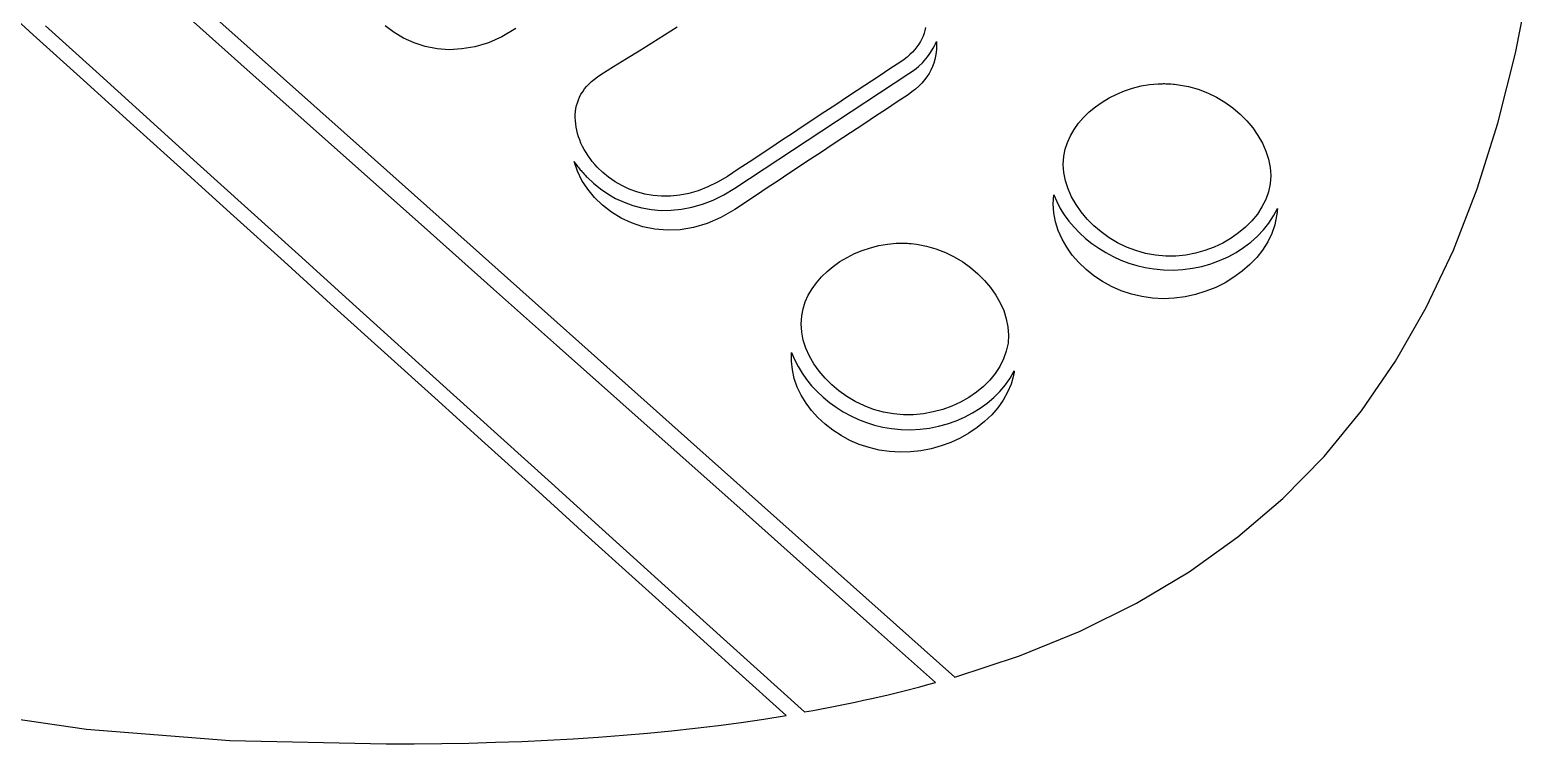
# Model space of a CAD drawing. Extents: x 0.089 to 0.978, y 0.089 to 0.978.
# Drawn here: x 0.398 to 0.966, y 0.089 to 0.359 of the extents above; entities that cross this region are included whole.
import ezdxf

# ---------------------------------------------------------------- set-up
doc = ezdxf.new("R2010")
doc.units = 0
doc.layers.get('0').update_dxf_attribs({"linetype": 'CONTINUOUS'})

msp = doc.modelspace()

# ---------------------------------------------------------------- linework, layer by layer
at = {"color": 0}
for p, q in [((0.431207, 0.39719), (0.528862, 0.310167)), ((0.960992, 0.350478), (0.966471, 0.378581)), ((0.399576, 0.357476), (0.380533, 0.374675)), ((0.478244, 0.346354), (0.454318, 0.367622)), ((0.404243, 0.36084), (0.423394, 0.343479)), ((0.536242, 0.35829), (0.532878, 0.360786)), ((0.539876, 0.356119), (0.536242, 0.35829)), ((0.582303, 0.359754), (0.577094, 0.356717)), ((0.638672, 0.357476), (0.6435, 0.36046)), ((0.736979, 0.358018), (0.7366, 0.356933)), ((0.737304, 0.359104), (0.736979, 0.358018)), ((0.737522, 0.360189), (0.737304, 0.359104)), ((0.418565, 0.340278), (0.399576, 0.357476)), ((0.543836, 0.354329), (0.539876, 0.356119)), ((0.548068, 0.352974), (0.543836, 0.354329)), ((0.552517, 0.35216), (0.548068, 0.352974)), ((0.566894, 0.352919), (0.561957, 0.352051)), ((0.571994, 0.354438), (0.566894, 0.352919)), ((0.577094, 0.356717), (0.571994, 0.354438)), ((0.629015, 0.3514), (0.638672, 0.357476)), ((0.734267, 0.35281), (0.733507, 0.351833)), ((0.734972, 0.353842), (0.734267, 0.35281)), ((0.735622, 0.354872), (0.734972, 0.353842)), ((0.736165, 0.355903), (0.735622, 0.354872)), ((0.7366, 0.356933), (0.736165, 0.355903)), ((0.739475, 0.350694), (0.740451, 0.352322)), ((0.740451, 0.352322), (0.740886, 0.35319)), ((0.740886, 0.35319), (0.741319, 0.354004)), ((0.741319, 0.354004), (0.741644, 0.354872)), ((0.741644, 0.354872), (0.741699, 0.353461)), ((0.741699, 0.353461), (0.741644, 0.352106)), ((0.557129, 0.351779), (0.552517, 0.35216)), ((0.561957, 0.352051), (0.557129, 0.351779)), ((0.619412, 0.345378), (0.62424, 0.348415)), ((0.62424, 0.348415), (0.629015, 0.3514)), ((0.728136, 0.347222), (0.724012, 0.34451)), ((0.729383, 0.34809), (0.728136, 0.347222)), ((0.730578, 0.349013), (0.729383, 0.34809)), ((0.731608, 0.349935), (0.730578, 0.349013)), ((0.732585, 0.350857), (0.731608, 0.349935)), ((0.733507, 0.351833), (0.732585, 0.350857)), ((0.734808, 0.345432), (0.736328, 0.346843)), ((0.736328, 0.346843), (0.737033, 0.347601)), ((0.737033, 0.347601), (0.738336, 0.349121)), ((0.738336, 0.349121), (0.738932, 0.349935)), ((0.738932, 0.349935), (0.739475, 0.350694)), ((0.740614, 0.346679), (0.740126, 0.345378)), ((0.741049, 0.348036), (0.740614, 0.346679)), ((0.741319, 0.349392), (0.741049, 0.348036)), ((0.741536, 0.350749), (0.741319, 0.349392)), ((0.741644, 0.352106), (0.741536, 0.350749)), ((0.954318, 0.324001), (0.960992, 0.350478)), ((0.423394, 0.343479), (0.461697, 0.308865)), ((0.502169, 0.325032), (0.478244, 0.346354)), ((0.612142, 0.340657), (0.613281, 0.341525)), ((0.613281, 0.341525), (0.614583, 0.342393)), ((0.614583, 0.342393), (0.619412, 0.345378)), ((0.665256, 0.299317), (0.731228, 0.342719)), ((0.719943, 0.341797), (0.711697, 0.336372)), ((0.724012, 0.34451), (0.719943, 0.341797)), ((0.731228, 0.342719), (0.732206, 0.343371)), ((0.732206, 0.343371), (0.733128, 0.344021)), ((0.733128, 0.344021), (0.733996, 0.344726)), ((0.733996, 0.344726), (0.734808, 0.345432)), ((0.738064, 0.341525), (0.737142, 0.340332)), ((0.738878, 0.342774), (0.738064, 0.341525)), ((0.739529, 0.344075), (0.738878, 0.342774)), ((0.740126, 0.345378), (0.739529, 0.344075)), ((0.437608, 0.323079), (0.418565, 0.340278)), ((0.607042, 0.334907), (0.607693, 0.335883)), ((0.607693, 0.335883), (0.608399, 0.336914)), ((0.608399, 0.336914), (0.609158, 0.33789)), ((0.609158, 0.33789), (0.610081, 0.338813)), ((0.610081, 0.338813), (0.611057, 0.339735)), ((0.611057, 0.339735), (0.612142, 0.340657)), ((0.711697, 0.336372), (0.707628, 0.333658)), ((0.732368, 0.335775), (0.730903, 0.334744)), ((0.733778, 0.33686), (0.732368, 0.335775)), ((0.735026, 0.337999), (0.733778, 0.33686)), ((0.736111, 0.339139), (0.735026, 0.337999)), ((0.737142, 0.340332), (0.736111, 0.339139)), ((0.80995, 0.334961), (0.812879, 0.336208)), ((0.812879, 0.336208), (0.815972, 0.337239)), ((0.815972, 0.337239), (0.819174, 0.338053)), ((0.819174, 0.338053), (0.822374, 0.338596)), ((0.822374, 0.338596), (0.825683, 0.338921)), ((0.825683, 0.338921), (0.827094, 0.338921)), ((0.827094, 0.338921), (0.827582, 0.338975)), ((0.827582, 0.338975), (0.828071, 0.338975)), ((0.828071, 0.338975), (0.828558, 0.338921)), ((0.828558, 0.338921), (0.829482, 0.338921)), ((0.829482, 0.338921), (0.829969, 0.338867)), ((0.829969, 0.338867), (0.830458, 0.338867)), ((0.830458, 0.338867), (0.831435, 0.338758)), ((0.831435, 0.338758), (0.831868, 0.338704)), ((0.831868, 0.338704), (0.833333, 0.338542)), ((0.833333, 0.338542), (0.837131, 0.337836)), ((0.837131, 0.337836), (0.840821, 0.336806)), ((0.840821, 0.336806), (0.844347, 0.335449)), ((0.844347, 0.335449), (0.847711, 0.333822)), ((0.605143, 0.329482), (0.60536, 0.330621)), ((0.60536, 0.330621), (0.605686, 0.331706)), ((0.605686, 0.331706), (0.606065, 0.33279)), ((0.606065, 0.33279), (0.6065, 0.333822)), ((0.6065, 0.333822), (0.607042, 0.334907)), ((0.703504, 0.330946), (0.699436, 0.328233)), ((0.707628, 0.333658), (0.703504, 0.330946)), ((0.726779, 0.332031), (0.722711, 0.329318)), ((0.730903, 0.334744), (0.726779, 0.332031)), ((0.799533, 0.328233), (0.801867, 0.330186)), ((0.801867, 0.330186), (0.804417, 0.331922)), ((0.804417, 0.331922), (0.807075, 0.33355)), ((0.807075, 0.33355), (0.80995, 0.334961)), ((0.847711, 0.333822), (0.850911, 0.331922)), ((0.850911, 0.331922), (0.853896, 0.329753)), ((0.853896, 0.329753), (0.856662, 0.327419)), ((0.550022, 0.282497), (0.502169, 0.325032)), ((0.604872, 0.327203), (0.604981, 0.328342)), ((0.604872, 0.326064), (0.604872, 0.327203)), ((0.604926, 0.324869), (0.604872, 0.326064)), ((0.605035, 0.323676), (0.604926, 0.324869)), ((0.604981, 0.328342), (0.605143, 0.329482)), ((0.699436, 0.328233), (0.691189, 0.322808)), ((0.714518, 0.323893), (0.706272, 0.318468)), ((0.718588, 0.326606), (0.714518, 0.323893)), ((0.722711, 0.329318), (0.718588, 0.326606)), ((0.793836, 0.321614), (0.795518, 0.323947)), ((0.795518, 0.323947), (0.797418, 0.326172)), ((0.797418, 0.326172), (0.799533, 0.328233)), ((0.856662, 0.327419), (0.859213, 0.324869)), ((0.859213, 0.324869), (0.86149, 0.322157)), ((0.946506, 0.299154), (0.954318, 0.324001)), ((0.456597, 0.305935), (0.437608, 0.323079)), ((0.605197, 0.322483), (0.605035, 0.323676)), ((0.605414, 0.321289), (0.605197, 0.322483)), ((0.60574, 0.320042), (0.605414, 0.321289)), ((0.606119, 0.318847), (0.60574, 0.320042)), ((0.606554, 0.3176), (0.606119, 0.318847)), ((0.687121, 0.320096), (0.682997, 0.317383)), ((0.691189, 0.322808), (0.687121, 0.320096)), ((0.706272, 0.318468), (0.702203, 0.315756)), ((0.791287, 0.316678), (0.792426, 0.319228)), ((0.792426, 0.319228), (0.793836, 0.321614)), ((0.86149, 0.322157), (0.863444, 0.319336)), ((0.863444, 0.319336), (0.865126, 0.316406)), ((0.607042, 0.316406), (0.606554, 0.3176)), ((0.607639, 0.315158), (0.607042, 0.316406)), ((0.608236, 0.313965), (0.607639, 0.315158)), ((0.608942, 0.312825), (0.608236, 0.313965)), ((0.6097, 0.311632), (0.608942, 0.312825)), ((0.678928, 0.314669), (0.670682, 0.309244)), ((0.682997, 0.317383), (0.678928, 0.314669)), ((0.698079, 0.313043), (0.694011, 0.310331)), ((0.702203, 0.315756), (0.698079, 0.313043)), ((0.789931, 0.311469), (0.790474, 0.314128)), ((0.790474, 0.314128), (0.791287, 0.316678)), ((0.865126, 0.316406), (0.866428, 0.313368)), ((0.866428, 0.313368), (0.867404, 0.310331)), ((0.461697, 0.308865), (0.480903, 0.291558)), ((0.528862, 0.310167), (0.553276, 0.288357)), ((0.60574, 0.305826), (0.604492, 0.309407)), ((0.604492, 0.309407), (0.604764, 0.308974)), ((0.604764, 0.308974), (0.605578, 0.307835)), ((0.605578, 0.307835), (0.605903, 0.307454)), ((0.605903, 0.307454), (0.606174, 0.307075)), ((0.606174, 0.307075), (0.6065, 0.306694)), ((0.61046, 0.310547), (0.6097, 0.311632)), ((0.611328, 0.309407), (0.61046, 0.310547)), ((0.61225, 0.308322), (0.611328, 0.309407)), ((0.613172, 0.307292), (0.61225, 0.308322)), ((0.615289, 0.305339), (0.613172, 0.307292)), ((0.670682, 0.309244), (0.666613, 0.306532)), ((0.694011, 0.310331), (0.685764, 0.304904)), ((0.789714, 0.308376), (0.789931, 0.311469)), ((0.789931, 0.305285), (0.789714, 0.308376)), ((0.867404, 0.310331), (0.868056, 0.307237)), ((0.868056, 0.307237), (0.868272, 0.304144)), ((0.475586, 0.288738), (0.456597, 0.305935)), ((0.607422, 0.3023), (0.60574, 0.305826)), ((0.6065, 0.306694), (0.606771, 0.306315)), ((0.606771, 0.306315), (0.607096, 0.305989)), ((0.607096, 0.305989), (0.607422, 0.30561)), ((0.607422, 0.30561), (0.607693, 0.305285)), ((0.609592, 0.29899), (0.607422, 0.3023)), ((0.607693, 0.305285), (0.608344, 0.304525)), ((0.608344, 0.304525), (0.608724, 0.304199)), ((0.608724, 0.304199), (0.60905, 0.303819)), ((0.60905, 0.303819), (0.609375, 0.303494)), ((0.609375, 0.303494), (0.611763, 0.301215)), ((0.611763, 0.301215), (0.614367, 0.2991)), ((0.617512, 0.303494), (0.615289, 0.305339)), ((0.619954, 0.301812), (0.617512, 0.303494)), ((0.622558, 0.300347), (0.619954, 0.301812)), ((0.6588, 0.301594), (0.655111, 0.299804)), ((0.662489, 0.303819), (0.6588, 0.301594)), ((0.666613, 0.306532), (0.662489, 0.303819)), ((0.681694, 0.302192), (0.677572, 0.299479)), ((0.685764, 0.304904), (0.681694, 0.302192)), ((0.790582, 0.302192), (0.789931, 0.305285)), ((0.791558, 0.299154), (0.790582, 0.302192)), ((0.868272, 0.304144), (0.868056, 0.301053)), ((0.612196, 0.295844), (0.609592, 0.29899)), ((0.615181, 0.292914), (0.612196, 0.295844)), ((0.614367, 0.2991), (0.617188, 0.2972)), ((0.617188, 0.2972), (0.620171, 0.295464)), ((0.620171, 0.295464), (0.623372, 0.294)), ((0.625325, 0.299044), (0.622558, 0.300347)), ((0.628201, 0.29796), (0.625325, 0.299044)), ((0.631239, 0.297146), (0.628201, 0.29796)), ((0.634386, 0.296604), (0.631239, 0.297146)), ((0.637586, 0.296278), (0.634386, 0.296604)), ((0.64095, 0.296332), (0.637586, 0.296278)), ((0.644422, 0.296658), (0.64095, 0.296332)), ((0.647894, 0.297308), (0.644422, 0.296658)), ((0.651475, 0.298394), (0.647894, 0.297308)), ((0.655111, 0.299804), (0.651475, 0.298394)), ((0.657118, 0.294868), (0.661187, 0.296875)), ((0.661187, 0.296875), (0.665256, 0.299317)), ((0.673503, 0.296767), (0.665256, 0.291342)), ((0.677572, 0.299479), (0.673503, 0.296767)), ((0.785861, 0.293457), (0.786133, 0.296875)), ((0.786133, 0.296875), (0.787218, 0.294271)), ((0.79286, 0.296115), (0.791558, 0.299154)), ((0.794542, 0.293186), (0.79286, 0.296115)), ((0.867404, 0.298014), (0.866374, 0.295085)), ((0.868056, 0.301053), (0.867404, 0.298014)), ((0.937446, 0.275879), (0.946506, 0.299154)), ((0.480903, 0.291558), (0.500054, 0.274251)), ((0.618544, 0.29031), (0.615181, 0.292914)), ((0.622233, 0.288032), (0.618544, 0.29031)), ((0.623372, 0.294), (0.626682, 0.292806)), ((0.626682, 0.292806), (0.6301, 0.291883)), ((0.6301, 0.291883), (0.633735, 0.291288)), ((0.633735, 0.291288), (0.637424, 0.290961)), ((0.637424, 0.290961), (0.641222, 0.291015)), ((0.641222, 0.291015), (0.645074, 0.291396)), ((0.645074, 0.291396), (0.649035, 0.292156)), ((0.649035, 0.292156), (0.653049, 0.293294)), ((0.653049, 0.293294), (0.657118, 0.294868)), ((0.665256, 0.291342), (0.659993, 0.288249)), ((0.786079, 0.289985), (0.785861, 0.293457)), ((0.786729, 0.286621), (0.786079, 0.289985)), ((0.787218, 0.294271), (0.788574, 0.291721)), ((0.788574, 0.291721), (0.790093, 0.289225)), ((0.796496, 0.290364), (0.794542, 0.293186)), ((0.798774, 0.287651), (0.796496, 0.290364)), ((0.864963, 0.292264), (0.863226, 0.289551)), ((0.866374, 0.295085), (0.864963, 0.292264)), ((0.869303, 0.288846), (0.870822, 0.291667)), ((0.87066, 0.289931), (0.870606, 0.289768)), ((0.870606, 0.289768), (0.870606, 0.289606)), ((0.870714, 0.29031), (0.87066, 0.290093)), ((0.87066, 0.290093), (0.87066, 0.289931)), ((0.870768, 0.290799), (0.870714, 0.290636)), ((0.870714, 0.290636), (0.870714, 0.29031)), ((0.870822, 0.291342), (0.870768, 0.291178)), ((0.870768, 0.291178), (0.870768, 0.290799)), ((0.870822, 0.291667), (0.870822, 0.291342)), ((0.494629, 0.271539), (0.475586, 0.288738)), ((0.553276, 0.288357), (0.650933, 0.201335)), ((0.626193, 0.286187), (0.622233, 0.288032)), ((0.630479, 0.284722), (0.626193, 0.286187)), ((0.634983, 0.2838), (0.630479, 0.284722)), ((0.649631, 0.284451), (0.644586, 0.283583)), ((0.654785, 0.285969), (0.649631, 0.284451)), ((0.659993, 0.288249), (0.654785, 0.285969)), ((0.787815, 0.283311), (0.786729, 0.286621)), ((0.790093, 0.289225), (0.791829, 0.286838)), ((0.791829, 0.286838), (0.793782, 0.28456)), ((0.793782, 0.28456), (0.795899, 0.282389)), ((0.801324, 0.285101), (0.798774, 0.287651)), ((0.80409, 0.282769), (0.801324, 0.285101)), ((0.858778, 0.284614), (0.856119, 0.282389)), ((0.861165, 0.287001), (0.858778, 0.284614)), ((0.863226, 0.289551), (0.861165, 0.287001)), ((0.865506, 0.283583), (0.867567, 0.286133)), ((0.867567, 0.286133), (0.869303, 0.288846)), ((0.869792, 0.285482), (0.868653, 0.282172)), ((0.870497, 0.2889), (0.869792, 0.285482)), ((0.870551, 0.289225), (0.870497, 0.289063)), ((0.870497, 0.289063), (0.870497, 0.2889)), ((0.870606, 0.289606), (0.870551, 0.289442)), ((0.870551, 0.289442), (0.870551, 0.289225)), ((0.573893, 0.261176), (0.550022, 0.282497)), ((0.639703, 0.283419), (0.634983, 0.2838)), ((0.644586, 0.283583), (0.639703, 0.283419)), ((0.72309, 0.278157), (0.7264, 0.278483)), ((0.7264, 0.278483), (0.726887, 0.278483)), ((0.726887, 0.278483), (0.727322, 0.278538)), ((0.727322, 0.278538), (0.72971, 0.278538)), ((0.72971, 0.278538), (0.730197, 0.278483)), ((0.730197, 0.278483), (0.730686, 0.278483)), ((0.730686, 0.278483), (0.731174, 0.278429)), ((0.731174, 0.278429), (0.731608, 0.278375)), ((0.789225, 0.280057), (0.787815, 0.283311)), ((0.791015, 0.276964), (0.789225, 0.280057)), ((0.795899, 0.282389), (0.798122, 0.280328)), ((0.798122, 0.280328), (0.800564, 0.278375)), ((0.807075, 0.280599), (0.80409, 0.282769)), ((0.810275, 0.2787), (0.807075, 0.280599)), ((0.813639, 0.277072), (0.810275, 0.2787)), ((0.850097, 0.278592), (0.846843, 0.277018)), ((0.853244, 0.280382), (0.850097, 0.278592)), ((0.856119, 0.282389), (0.853244, 0.280382)), ((0.858018, 0.27691), (0.860732, 0.278971)), ((0.860732, 0.278971), (0.863226, 0.281196)), ((0.863226, 0.281196), (0.865506, 0.283583)), ((0.867133, 0.279025), (0.865181, 0.275933)), ((0.868653, 0.282172), (0.867133, 0.279025)), ((0.500054, 0.274251), (0.519206, 0.25689)), ((0.705078, 0.271539), (0.70779, 0.273113)), ((0.70779, 0.273113), (0.710613, 0.274576)), ((0.710613, 0.274576), (0.713596, 0.275771)), ((0.713596, 0.275771), (0.716689, 0.276801)), ((0.716689, 0.276801), (0.719835, 0.277615)), ((0.719835, 0.277615), (0.72309, 0.278157)), ((0.731608, 0.278375), (0.732096, 0.278375)), ((0.732096, 0.278375), (0.73405, 0.278157)), ((0.73405, 0.278157), (0.737847, 0.277453)), ((0.737847, 0.277453), (0.741482, 0.276367)), ((0.741482, 0.276367), (0.745063, 0.275011)), ((0.745063, 0.275011), (0.748426, 0.273383)), ((0.748426, 0.273383), (0.751628, 0.271485)), ((0.793132, 0.273981), (0.791015, 0.276964)), ((0.795572, 0.271158), (0.793132, 0.273981)), ((0.800564, 0.278375), (0.803114, 0.276585)), ((0.803114, 0.276585), (0.805772, 0.274957)), ((0.805772, 0.274957), (0.808594, 0.273492)), ((0.808594, 0.273492), (0.811469, 0.272136)), ((0.817165, 0.275717), (0.813639, 0.277072)), ((0.820856, 0.274685), (0.817165, 0.275717)), ((0.824653, 0.273981), (0.820856, 0.274685)), ((0.828504, 0.273654), (0.824653, 0.273981)), ((0.832303, 0.273654), (0.828504, 0.273654)), ((0.8361, 0.274035), (0.832303, 0.273654)), ((0.839789, 0.274739), (0.8361, 0.274035)), ((0.843371, 0.275717), (0.839789, 0.274739)), ((0.846843, 0.277018), (0.843371, 0.275717)), ((0.848904, 0.271972), (0.852106, 0.273383)), ((0.852106, 0.273383), (0.855143, 0.275065)), ((0.855143, 0.275065), (0.858018, 0.27691)), ((0.862956, 0.273058), (0.860351, 0.2704)), ((0.865181, 0.275933), (0.862956, 0.273058)), ((0.927137, 0.254124), (0.937446, 0.275879)), ((0.513618, 0.25434), (0.494629, 0.271539)), ((0.698133, 0.265733), (0.70025, 0.267794)), ((0.70025, 0.267794), (0.702582, 0.269749)), ((0.702582, 0.269749), (0.705078, 0.271539)), ((0.751628, 0.271485), (0.754611, 0.269314)), ((0.754611, 0.269314), (0.757378, 0.266982)), ((0.79834, 0.268554), (0.795572, 0.271158)), ((0.801324, 0.266168), (0.79834, 0.268554)), ((0.811469, 0.272136), (0.814507, 0.270996)), ((0.814507, 0.270996), (0.817546, 0.270074)), ((0.817546, 0.270074), (0.820747, 0.269314)), ((0.820747, 0.269314), (0.823947, 0.268772)), ((0.823947, 0.268772), (0.827692, 0.268392)), ((0.827692, 0.268392), (0.831326, 0.268337)), ((0.831326, 0.268337), (0.835015, 0.268554)), ((0.835015, 0.268554), (0.838596, 0.269043)), ((0.838596, 0.269043), (0.842122, 0.269749)), ((0.842122, 0.269749), (0.84554, 0.270725)), ((0.84554, 0.270725), (0.848904, 0.271972)), ((0.857476, 0.267904), (0.854329, 0.265625)), ((0.860351, 0.2704), (0.857476, 0.267904)), ((0.694553, 0.261231), (0.696181, 0.26351)), ((0.696181, 0.26351), (0.698133, 0.265733)), ((0.757378, 0.266982), (0.759928, 0.264432)), ((0.759928, 0.264432), (0.762153, 0.261774)), ((0.762153, 0.261774), (0.76416, 0.258897)), ((0.804525, 0.263997), (0.801324, 0.266168)), ((0.807997, 0.262099), (0.804525, 0.263997)), ((0.811632, 0.260525), (0.807997, 0.262099)), ((0.847439, 0.261774), (0.843696, 0.260308)), ((0.850965, 0.263564), (0.847439, 0.261774)), ((0.854329, 0.265625), (0.850965, 0.263564)), ((0.519206, 0.25689), (0.557508, 0.222276)), ((0.597819, 0.239908), (0.573893, 0.261176)), ((0.691135, 0.253689), (0.692003, 0.256293)), ((0.692003, 0.256293), (0.693142, 0.258789)), ((0.693142, 0.258789), (0.694553, 0.261231)), ((0.76416, 0.258897), (0.765788, 0.255968)), ((0.765788, 0.255968), (0.767144, 0.252983)), ((0.815483, 0.259224), (0.811632, 0.260525)), ((0.819444, 0.258301), (0.815483, 0.259224)), ((0.823514, 0.257704), (0.819444, 0.258301)), ((0.827636, 0.257488), (0.823514, 0.257704)), ((0.83176, 0.257704), (0.827636, 0.257488)), ((0.835829, 0.258247), (0.83176, 0.257704)), ((0.839844, 0.259114), (0.835829, 0.258247)), ((0.843696, 0.260308), (0.839844, 0.259114)), ((0.532661, 0.237142), (0.513618, 0.25434)), ((0.690429, 0.247993), (0.690647, 0.251031)), ((0.690647, 0.251031), (0.691135, 0.253689)), ((0.767144, 0.252983), (0.768121, 0.249892)), ((0.915582, 0.233886), (0.927137, 0.254124)), ((0.690647, 0.2449), (0.690429, 0.247993)), ((0.691243, 0.241808), (0.690647, 0.2449)), ((0.768121, 0.249892), (0.768718, 0.246799)), ((0.768718, 0.246799), (0.768935, 0.243707)), ((0.621744, 0.218588), (0.597819, 0.239908)), ((0.692219, 0.238769), (0.691243, 0.241808)), ((0.693576, 0.235786), (0.692219, 0.238769)), ((0.768772, 0.240614), (0.768121, 0.237631)), ((0.768935, 0.243707), (0.768772, 0.240614)), ((0.55165, 0.219997), (0.532661, 0.237142)), ((0.68674, 0.233832), (0.686794, 0.237142)), ((0.687121, 0.230524), (0.68674, 0.233832)), ((0.686794, 0.237142), (0.687933, 0.234483)), ((0.687933, 0.234483), (0.689236, 0.231879)), ((0.695258, 0.232856), (0.693576, 0.235786)), ((0.76709, 0.2347), (0.765679, 0.231879)), ((0.768121, 0.237631), (0.76709, 0.2347)), ((0.902669, 0.215115), (0.915582, 0.233886)), ((0.687825, 0.227268), (0.687121, 0.230524)), ((0.688965, 0.224067), (0.687825, 0.227268)), ((0.689236, 0.231879), (0.690756, 0.229329)), ((0.690756, 0.229329), (0.692492, 0.226887)), ((0.697211, 0.230089), (0.695258, 0.232856)), ((0.69949, 0.227431), (0.697211, 0.230089)), ((0.701986, 0.224935), (0.69949, 0.227431)), ((0.763943, 0.229221), (0.761828, 0.226671)), ((0.765679, 0.231879), (0.763943, 0.229221)), ((0.767794, 0.224881), (0.769586, 0.227485)), ((0.769586, 0.227485), (0.771158, 0.230197)), ((0.770833, 0.228461), (0.769911, 0.225206)), ((0.770887, 0.228678), (0.770833, 0.228569)), ((0.770833, 0.228569), (0.770833, 0.228461)), ((0.770942, 0.228896), (0.770887, 0.228788)), ((0.770887, 0.228788), (0.770887, 0.228678)), ((0.770996, 0.229112), (0.770942, 0.229004)), ((0.770942, 0.229004), (0.770942, 0.228896)), ((0.77105, 0.229438), (0.770996, 0.229329)), ((0.770996, 0.229329), (0.770996, 0.229112)), ((0.771104, 0.229656), (0.77105, 0.229546)), ((0.77105, 0.229546), (0.77105, 0.229438)), ((0.771158, 0.229981), (0.771104, 0.229872)), ((0.771104, 0.229872), (0.771104, 0.229656)), ((0.771158, 0.230197), (0.771158, 0.229981)), ((0.557508, 0.222276), (0.576714, 0.204969)), ((0.690429, 0.220975), (0.688965, 0.224067)), ((0.692492, 0.226887), (0.69439, 0.224556)), ((0.69439, 0.224556), (0.696506, 0.222331)), ((0.696506, 0.222331), (0.698731, 0.220215)), ((0.704753, 0.222601), (0.701986, 0.224935)), ((0.707736, 0.220486), (0.704753, 0.222601)), ((0.756782, 0.222114), (0.753906, 0.220107)), ((0.75944, 0.224283), (0.756782, 0.222114)), ((0.761828, 0.226671), (0.75944, 0.224283)), ((0.7634, 0.220107), (0.765733, 0.222439)), ((0.765733, 0.222439), (0.767794, 0.224881)), ((0.768608, 0.222114), (0.766928, 0.219075)), ((0.769911, 0.225206), (0.768608, 0.222114)), ((0.570637, 0.2028), (0.55165, 0.219997)), ((0.669596, 0.176053), (0.621744, 0.218588)), ((0.692275, 0.21799), (0.690429, 0.220975)), ((0.69439, 0.215169), (0.692275, 0.21799)), ((0.698731, 0.220215), (0.701172, 0.218261)), ((0.701172, 0.218261), (0.703722, 0.216417)), ((0.703722, 0.216417), (0.706381, 0.214681)), ((0.710938, 0.218588), (0.707736, 0.220486)), ((0.714356, 0.21696), (0.710938, 0.218588)), ((0.717882, 0.215603), (0.714356, 0.21696)), ((0.747504, 0.216851), (0.744032, 0.215603)), ((0.750814, 0.218371), (0.747504, 0.216851)), ((0.753906, 0.220107), (0.750814, 0.218371)), ((0.755317, 0.214247), (0.758192, 0.216038)), ((0.758192, 0.216038), (0.760906, 0.21799)), ((0.760906, 0.21799), (0.7634, 0.220107)), ((0.764919, 0.216254), (0.762586, 0.213542)), ((0.766928, 0.219075), (0.764919, 0.216254)), ((0.696778, 0.212511), (0.69439, 0.215169)), ((0.69949, 0.210015), (0.696778, 0.212511)), ((0.706381, 0.214681), (0.709201, 0.213163)), ((0.709201, 0.213163), (0.712131, 0.211806)), ((0.712131, 0.211806), (0.715115, 0.210667)), ((0.715115, 0.210667), (0.718207, 0.20969)), ((0.721571, 0.214572), (0.717882, 0.215603)), ((0.725369, 0.213921), (0.721571, 0.214572)), ((0.729167, 0.213542), (0.725369, 0.213921)), ((0.733018, 0.213596), (0.729167, 0.213542)), ((0.736763, 0.213921), (0.733018, 0.213596)), ((0.740451, 0.214626), (0.736763, 0.213921)), ((0.744032, 0.215603), (0.740451, 0.214626)), ((0.745876, 0.210178), (0.749132, 0.211317)), ((0.749132, 0.211317), (0.752333, 0.212674)), ((0.752333, 0.212674), (0.755317, 0.214247)), ((0.759928, 0.211046), (0.757053, 0.208712)), ((0.762586, 0.213542), (0.759928, 0.211046)), ((0.888456, 0.197754), (0.902669, 0.215115)), ((0.576714, 0.204969), (0.595865, 0.187662)), ((0.702419, 0.207736), (0.69949, 0.210015)), ((0.705567, 0.205675), (0.702419, 0.207736)), ((0.708876, 0.203885), (0.705567, 0.205675)), ((0.718207, 0.20969), (0.721408, 0.208876)), ((0.721408, 0.208876), (0.724664, 0.208333)), ((0.724664, 0.208333), (0.728299, 0.208008)), ((0.728299, 0.208008), (0.731879, 0.2079)), ((0.731879, 0.2079), (0.73546, 0.208117)), ((0.73546, 0.208117), (0.738986, 0.20855)), ((0.738986, 0.20855), (0.742458, 0.209256)), ((0.742458, 0.209256), (0.745876, 0.210178)), ((0.750597, 0.204753), (0.747125, 0.203125)), ((0.753906, 0.206597), (0.750597, 0.204753)), ((0.757053, 0.208712), (0.753906, 0.206597)), ((0.589681, 0.185601), (0.570637, 0.2028)), ((0.650933, 0.201335), (0.675347, 0.179525)), ((0.712457, 0.202365), (0.708876, 0.203885)), ((0.716146, 0.201118), (0.712457, 0.202365)), ((0.719943, 0.200196), (0.716146, 0.201118)), ((0.723904, 0.199599), (0.719943, 0.200196)), ((0.727864, 0.199382), (0.723904, 0.199599)), ((0.731879, 0.19949), (0.727864, 0.199382)), ((0.735786, 0.199924), (0.731879, 0.19949)), ((0.739692, 0.200683), (0.735786, 0.199924)), ((0.743435, 0.201768), (0.739692, 0.200683)), ((0.747125, 0.203125), (0.743435, 0.201768)), ((0.872831, 0.181858), (0.888456, 0.197754)), ((0.595865, 0.187662), (0.615017, 0.170301)), ((0.608669, 0.168403), (0.589681, 0.185601)), ((0.855794, 0.167318), (0.872831, 0.181858)), ((0.675347, 0.179525), (0.748589, 0.114258)), ((0.693468, 0.154731), (0.669596, 0.176053)), ((0.627713, 0.151204), (0.608669, 0.168403)), ((0.615017, 0.170301), (0.653321, 0.135688)), ((0.837349, 0.154135), (0.855794, 0.167318)), ((0.717393, 0.133464), (0.693468, 0.154731)), ((0.817437, 0.142253), (0.837349, 0.154135)), ((0.646701, 0.13406), (0.627713, 0.151204)), ((0.796061, 0.131673), (0.817437, 0.142253)), ((0.66569, 0.116862), (0.646701, 0.13406)), ((0.653321, 0.135688), (0.672526, 0.118381)), ((0.741319, 0.112142), (0.717393, 0.133464)), ((0.773113, 0.122342), (0.796061, 0.131673)), ((0.748589, 0.114258), (0.773113, 0.122342)), ((0.684733, 0.099664), (0.66569, 0.116862)), ((0.672526, 0.118381), (0.691678, 0.101074)), ((0.723361, 0.10753), (0.729438, 0.109049)), ((0.729438, 0.109049), (0.735406, 0.110569)), ((0.735406, 0.110569), (0.73839, 0.111382)), ((0.73839, 0.111382), (0.741319, 0.112142)), ((0.698133, 0.102214), (0.701389, 0.102865)), ((0.701389, 0.102865), (0.70459, 0.103461)), ((0.70459, 0.103461), (0.710883, 0.104763)), ((0.710883, 0.104763), (0.714031, 0.105469)), ((0.714031, 0.105469), (0.717176, 0.10612)), ((0.717176, 0.10612), (0.723361, 0.10753)), ((0.370063, 0.101725), (0.419706, 0.09451)), ((0.659071, 0.09592), (0.667751, 0.097114)), ((0.667751, 0.097114), (0.676324, 0.098307)), ((0.676324, 0.098307), (0.684733, 0.099664)), ((0.691678, 0.101074), (0.694933, 0.101617)), ((0.694933, 0.101617), (0.698133, 0.102214)), ((0.419706, 0.09451), (0.474067, 0.090278)), ((0.594401, 0.090386), (0.604113, 0.090929)), ((0.604113, 0.090929), (0.613607, 0.091526)), ((0.613607, 0.091526), (0.622993, 0.092231)), ((0.622993, 0.092231), (0.632215, 0.093045)), ((0.632215, 0.093045), (0.641331, 0.093913)), ((0.641331, 0.093913), (0.650282, 0.094889)), ((0.650282, 0.094889), (0.659071, 0.09592)), ((0.474067, 0.090278), (0.533311, 0.088921)), ((0.533311, 0.088921), (0.543892, 0.088921)), ((0.543892, 0.088921), (0.554308, 0.089084)), ((0.554308, 0.089084), (0.564561, 0.089247)), ((0.564561, 0.089247), (0.574653, 0.089572)), ((0.574653, 0.089572), (0.584636, 0.089898)), ((0.584636, 0.089898), (0.594401, 0.090386))]:
    msp.add_line(p, q, dxfattribs=at)

doc.saveas('drawing.dxf')
